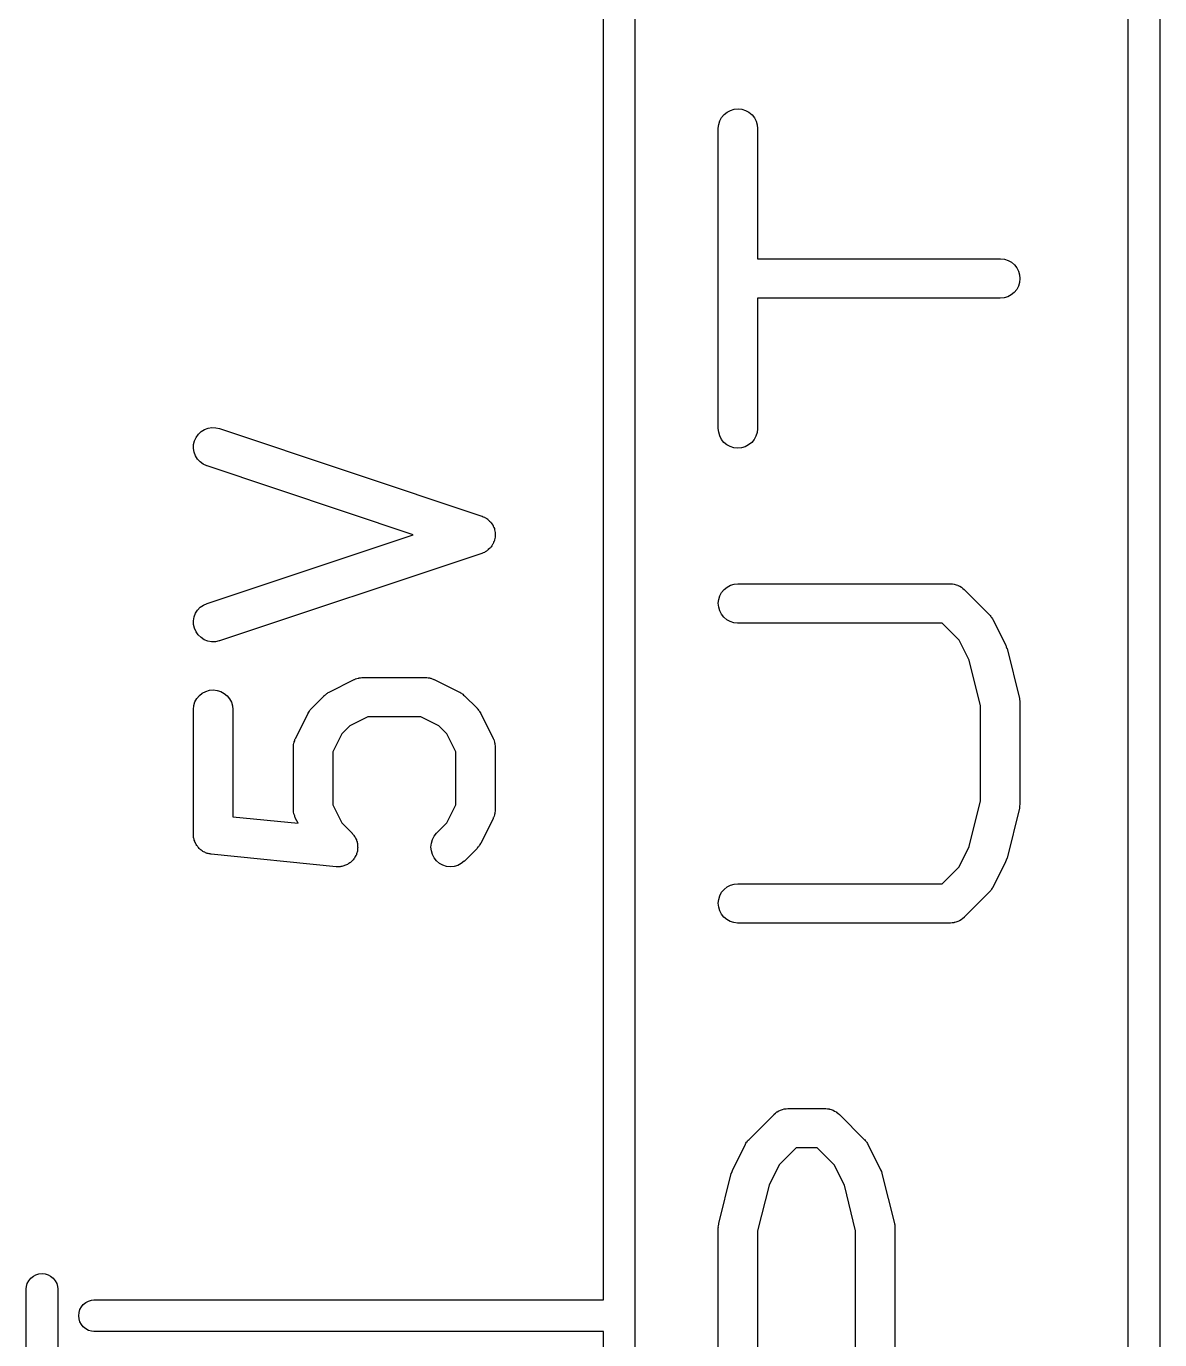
# Model space of a CAD drawing. Extents: x 27 to 117, y -173 to -16.
# Drawn here: x 112.74 to 117.06, y -66.34 to -61.34 of the extents above; entities that cross this region are included whole.
import ezdxf

# ---------------------------------------------------------------- set-up
doc = ezdxf.new("R2010")
doc.units = 0
doc.layers.add('BLACK', color=7, linetype='CONTINUOUS')

msp = doc.modelspace()

# ---------------------------------------------------------------- linework, layer by layer
at = {"layer": 'BLACK', "linetype": 'CONTINUOUS'}
for p, q in [((117.06, -55.7529), (117.06, -76.7471)), ((114.94, -66.19), (114.94, -55.81)), ((115.06, -55.81), (115.06, -66.2471)), ((116.94, -76.69), (116.94, -55.81)), ((115.4, -61.6726), (115.411, -61.6634)), ((115.411, -61.6634), (115.424, -61.6567)), ((115.424, -61.6567), (115.438, -61.6525)), ((115.438, -61.6525), (115.453, -61.6512)), ((115.453, -61.6512), (115.467, -61.6527)), ((115.467, -61.6527), (115.481, -61.657)), ((115.481, -61.657), (115.494, -61.664)), ((115.377, -61.7251), (115.379, -61.7106)), ((115.379, -61.7106), (115.383, -61.6966)), ((115.383, -61.6966), (115.39, -61.6838)), ((115.39, -61.6838), (115.4, -61.6726)), ((115.494, -61.664), (115.506, -61.6733)), ((115.506, -61.6733), (115.515, -61.6847)), ((115.515, -61.6847), (115.522, -61.6976)), ((115.522, -61.6976), (115.526, -61.7116)), ((115.526, -61.7116), (115.527, -61.7262)), ((115.377, -61.7262), (115.377, -61.7251)), ((115.377, -62.869), (115.377, -61.7262)), ((115.527, -61.7262), (115.527, -62.2226)), ((115.527, -62.2226), (116.452, -62.2226)), ((116.452, -62.2226), (116.453, -62.2226)), ((116.453, -62.2226), (116.468, -62.2243)), ((116.468, -62.2243), (116.482, -62.2287)), ((116.482, -62.2287), (116.495, -62.2357)), ((116.495, -62.2357), (116.506, -62.2451)), ((116.506, -62.2451), (116.515, -62.2566)), ((116.515, -62.2566), (116.522, -62.2695)), ((116.522, -62.2695), (116.526, -62.2836)), ((116.526, -62.3127), (116.522, -62.3267)), ((116.526, -62.2836), (116.527, -62.2981)), ((116.527, -62.2981), (116.526, -62.3127)), ((116.494, -62.3601), (116.481, -62.367)), ((116.505, -62.3508), (116.494, -62.3601)), ((116.515, -62.3396), (116.505, -62.3508)), ((116.522, -62.3267), (116.515, -62.3396)), ((116.452, -62.3726), (115.527, -62.3726)), ((115.527, -62.3726), (115.527, -62.869)), ((116.467, -62.3712), (116.452, -62.3726)), ((116.481, -62.367), (116.467, -62.3712)), ((113.381, -62.9163), (113.387, -62.9029)), ((113.387, -62.9029), (113.396, -62.891)), ((113.396, -62.891), (113.407, -62.881)), ((113.407, -62.881), (113.419, -62.8733)), ((113.419, -62.8733), (113.433, -62.8681)), ((113.433, -62.8681), (113.447, -62.8657)), ((113.447, -62.8657), (113.462, -62.8661)), ((113.462, -62.8661), (113.476, -62.8693)), ((113.476, -62.8693), (114.476, -63.2027)), ((115.379, -62.8836), (115.377, -62.869)), ((115.383, -62.8976), (115.379, -62.8836)), ((115.39, -62.9106), (115.383, -62.8976)), ((115.399, -62.9219), (115.39, -62.9106)), ((115.514, -62.9114), (115.505, -62.9226)), ((115.521, -62.8986), (115.514, -62.9114)), ((115.526, -62.8846), (115.521, -62.8986)), ((115.527, -62.8701), (115.526, -62.8846)), ((115.527, -62.869), (115.527, -62.8701)), ((113.378, -62.9305), (113.381, -62.9163)), ((113.378, -62.9451), (113.378, -62.9305)), ((113.38, -62.9596), (113.378, -62.9451)), ((113.385, -62.9733), (113.38, -62.9596)), ((115.41, -62.9312), (115.399, -62.9219)), ((115.423, -62.9382), (115.41, -62.9312)), ((115.437, -62.9425), (115.423, -62.9382)), ((115.452, -62.944), (115.437, -62.9425)), ((115.466, -62.9427), (115.452, -62.944)), ((115.48, -62.9386), (115.466, -62.9427)), ((115.493, -62.9318), (115.48, -62.9386)), ((115.505, -62.9226), (115.493, -62.9318)), ((113.393, -62.9858), (113.385, -62.9733)), ((113.403, -62.9965), (113.393, -62.9858)), ((113.414, -63.0051), (113.403, -62.9965)), ((113.428, -63.0113), (113.414, -63.0051)), ((113.429, -63.0116), (113.428, -63.0113)), ((114.215, -63.2738), (113.429, -63.0116)), ((114.476, -63.2027), (114.477, -63.203)), ((114.477, -63.203), (114.482, -63.2052)), ((114.482, -63.2052), (114.487, -63.2071)), ((114.487, -63.2071), (114.488, -63.2082)), ((114.488, -63.2082), (114.49, -63.2091)), ((114.49, -63.2091), (114.495, -63.2122)), ((114.495, -63.2122), (114.499, -63.215)), ((114.499, -63.215), (114.5, -63.2165)), ((114.5, -63.2165), (114.502, -63.2178)), ((114.502, -63.2178), (114.506, -63.2216)), ((114.506, -63.2216), (114.509, -63.2252)), ((114.509, -63.2252), (114.511, -63.2269)), ((114.511, -63.2269), (114.512, -63.2285)), ((114.512, -63.2285), (114.515, -63.2329)), ((114.515, -63.2329), (114.518, -63.2372)), ((114.518, -63.2372), (114.519, -63.2391)), ((114.519, -63.2391), (114.52, -63.241)), ((114.52, -63.241), (114.522, -63.2458)), ((114.522, -63.2458), (114.524, -63.2506)), ((114.524, -63.2506), (114.524, -63.2527)), ((114.524, -63.2527), (114.525, -63.2547)), ((114.525, -63.2547), (114.526, -63.2598)), ((114.526, -63.2598), (114.527, -63.2649)), ((114.527, -63.2649), (114.527, -63.267)), ((113.429, -63.536), (114.215, -63.2738)), ((114.517, -63.3113), (114.514, -63.3156)), ((114.518, -63.3094), (114.517, -63.3113)), ((114.519, -63.3076), (114.518, -63.3094)), ((114.521, -63.3027), (114.519, -63.3076)), ((114.523, -63.298), (114.521, -63.3027)), ((114.524, -63.2959), (114.523, -63.298)), ((114.525, -63.2939), (114.524, -63.2959)), ((114.526, -63.2888), (114.525, -63.2939)), ((114.527, -63.2838), (114.526, -63.2888)), ((114.527, -63.267), (114.527, -63.2691)), ((114.527, -63.2691), (114.527, -63.2743)), ((114.527, -63.2743), (114.527, -63.2795)), ((114.527, -63.2795), (114.527, -63.2816)), ((114.527, -63.2816), (114.527, -63.2838)), ((114.476, -63.345), (113.476, -63.6783)), ((114.481, -63.3428), (114.476, -63.345)), ((114.486, -63.341), (114.481, -63.3428)), ((114.488, -63.3399), (114.486, -63.341)), ((114.489, -63.339), (114.488, -63.3399)), ((114.494, -63.336), (114.489, -63.339)), ((114.498, -63.3333), (114.494, -63.336)), ((114.5, -63.3318), (114.498, -63.3333)), ((114.501, -63.3306), (114.5, -63.3318)), ((114.505, -63.3268), (114.501, -63.3306)), ((114.509, -63.3232), (114.505, -63.3268)), ((114.51, -63.3215), (114.509, -63.3232)), ((114.512, -63.3199), (114.51, -63.3215)), ((114.514, -63.3156), (114.512, -63.3199)), ((115.424, -63.4664), (115.438, -63.4621)), ((115.438, -63.4621), (115.452, -63.4607)), ((115.452, -63.4607), (116.262, -63.4607)), ((116.262, -63.4607), (116.262, -63.4607)), ((116.262, -63.4607), (116.262, -63.4607)), ((116.262, -63.4607), (116.263, -63.4607)), ((116.262, -63.4607), (116.262, -63.4607)), ((116.263, -63.4607), (116.27, -63.4615)), ((116.27, -63.4615), (116.277, -63.4622)), ((116.277, -63.4622), (116.277, -63.4623)), ((116.277, -63.4623), (116.277, -63.4624)), ((116.277, -63.4624), (116.284, -63.4644)), ((116.284, -63.4644), (116.291, -63.4665)), ((115.379, -63.5206), (115.383, -63.5067)), ((115.383, -63.5067), (115.39, -63.4938)), ((115.39, -63.4938), (115.4, -63.4825)), ((115.4, -63.4825), (115.411, -63.4732)), ((115.411, -63.4732), (115.424, -63.4664)), ((116.291, -63.4665), (116.291, -63.4667)), ((116.291, -63.4667), (116.291, -63.4668)), ((116.291, -63.4668), (116.298, -63.4701)), ((116.298, -63.4701), (116.304, -63.4734)), ((116.304, -63.4734), (116.304, -63.4736)), ((116.304, -63.4736), (116.304, -63.4738)), ((116.304, -63.4738), (116.31, -63.4783)), ((116.31, -63.4783), (116.315, -63.4827)), ((116.315, -63.4827), (116.41, -63.5779)), ((113.385, -63.5734), (113.393, -63.561)), ((113.393, -63.561), (113.403, -63.5504)), ((113.403, -63.5504), (113.415, -63.542)), ((113.415, -63.542), (113.429, -63.536)), ((115.377, -63.5352), (115.379, -63.5206)), ((115.379, -63.5498), (115.377, -63.5352)), ((115.383, -63.5638), (115.379, -63.5498)), ((115.39, -63.5768), (115.383, -63.5638)), ((113.378, -63.6014), (113.38, -63.587)), ((113.378, -63.6161), (113.378, -63.6014)), ((113.38, -63.587), (113.385, -63.5734)), ((115.399, -63.5882), (115.39, -63.5768)), ((115.41, -63.5976), (115.399, -63.5882)), ((115.423, -63.6046), (115.41, -63.5976)), ((115.437, -63.6091), (115.423, -63.6046)), ((115.451, -63.6107), (115.437, -63.6091)), ((115.452, -63.6107), (115.451, -63.6107)), ((116.231, -63.6107), (115.452, -63.6107)), ((116.296, -63.6754), (116.231, -63.6107)), ((116.41, -63.5779), (116.411, -63.5787)), ((116.411, -63.5787), (116.414, -63.582)), ((116.414, -63.582), (116.416, -63.585)), ((116.416, -63.585), (116.418, -63.5877)), ((116.418, -63.5877), (116.42, -63.5901)), ((116.42, -63.5901), (116.422, -63.5938)), ((116.422, -63.5938), (116.424, -63.5974)), ((116.424, -63.5974), (116.472, -63.6926)), ((113.381, -63.6304), (113.378, -63.6161)), ((113.387, -63.6438), (113.381, -63.6304)), ((113.395, -63.6558), (113.387, -63.6438)), ((113.406, -63.6659), (113.395, -63.6558)), ((113.418, -63.6739), (113.406, -63.6659)), ((113.432, -63.6792), (113.418, -63.6739)), ((113.446, -63.6819), (113.432, -63.6792)), ((113.461, -63.6817), (113.446, -63.6819)), ((113.475, -63.6786), (113.461, -63.6817)), ((113.476, -63.6783), (113.475, -63.6786)), ((116.334, -63.7524), (116.296, -63.6754)), ((116.472, -63.6926), (116.472, -63.6936)), ((116.472, -63.6936), (116.472, -63.6939)), ((116.472, -63.6939), (116.473, -63.6942)), ((116.473, -63.6942), (116.475, -63.7008)), ((116.475, -63.7008), (116.477, -63.7073)), ((116.477, -63.7073), (116.477, -63.7077)), ((116.477, -63.7077), (116.478, -63.708)), ((116.478, -63.708), (116.525, -63.8985)), ((116.377, -63.9259), (116.334, -63.7524)), ((113.438, -63.8668), (113.453, -63.8655)), ((113.453, -63.8655), (113.467, -63.867)), ((113.895, -63.8734), (113.99, -63.8258)), ((113.99, -63.8258), (113.991, -63.8253)), ((113.991, -63.8253), (113.993, -63.8246)), ((113.993, -63.8246), (113.995, -63.8235)), ((113.995, -63.8235), (114, -63.822)), ((114, -63.822), (114.005, -63.8203)), ((114.005, -63.8203), (114.007, -63.8199)), ((114.007, -63.8199), (114.009, -63.8193)), ((114.009, -63.8193), (114.014, -63.8188)), ((114.014, -63.8188), (114.019, -63.818)), ((114.019, -63.818), (114.022, -63.8181)), ((114.022, -63.8181), (114.024, -63.8179)), ((114.024, -63.8179), (114.262, -63.8179)), ((114.262, -63.8179), (114.263, -63.8179)), ((114.263, -63.8179), (114.265, -63.8181)), ((114.265, -63.8181), (114.267, -63.8181)), ((114.267, -63.8181), (114.272, -63.8189)), ((114.272, -63.8189), (114.277, -63.8195)), ((114.277, -63.8195), (114.28, -63.8202)), ((114.28, -63.8202), (114.282, -63.8205)), ((114.282, -63.8205), (114.287, -63.8224)), ((114.287, -63.8224), (114.291, -63.8239)), ((114.291, -63.8239), (114.293, -63.825)), ((114.293, -63.825), (114.295, -63.8258)), ((114.295, -63.8258), (114.391, -63.8734)), ((113.379, -63.9249), (113.383, -63.9109)), ((113.383, -63.9109), (113.39, -63.8981)), ((113.39, -63.8981), (113.4, -63.8869)), ((113.4, -63.8869), (113.411, -63.8777)), ((113.411, -63.8777), (113.424, -63.8709)), ((113.424, -63.8709), (113.438, -63.8668)), ((113.467, -63.867), (113.481, -63.8713)), ((113.481, -63.8713), (113.494, -63.8783)), ((113.494, -63.8783), (113.506, -63.8876)), ((113.506, -63.8876), (113.515, -63.899)), ((113.515, -63.899), (113.522, -63.9119)), ((113.522, -63.9119), (113.526, -63.9259)), ((113.828, -63.9351), (113.876, -63.8874)), ((113.876, -63.8867), (113.88, -63.8841)), ((113.876, -63.8874), (113.876, -63.8867)), ((113.88, -63.8841), (113.883, -63.8812)), ((113.883, -63.8812), (113.885, -63.8795)), ((113.885, -63.8795), (113.888, -63.8776)), ((113.888, -63.8776), (113.891, -63.8756)), ((113.891, -63.8756), (113.895, -63.8734)), ((114.391, -63.8734), (114.392, -63.8739)), ((114.392, -63.8739), (114.395, -63.8762)), ((114.395, -63.8762), (114.399, -63.8782)), ((114.399, -63.8782), (114.401, -63.8801)), ((114.401, -63.8801), (114.404, -63.8818)), ((114.404, -63.8818), (114.407, -63.8848)), ((114.407, -63.8848), (114.41, -63.8874)), ((114.41, -63.8874), (114.458, -63.9351)), ((116.525, -63.8985), (116.525, -63.8995)), ((116.525, -63.8995), (116.526, -63.9008)), ((116.526, -63.9008), (116.526, -63.9021)), ((116.526, -63.9021), (116.527, -63.9081)), ((116.527, -63.9081), (116.527, -63.914)), ((116.527, -63.914), (116.527, -63.9153)), ((116.527, -63.9153), (116.527, -63.9167)), ((113.377, -63.9394), (113.379, -63.9249)), ((113.377, -63.9405), (113.377, -63.9394)), ((113.377, -64.4167), (113.377, -63.9405)), ((113.526, -63.9259), (113.527, -63.9405)), ((113.527, -63.9405), (113.527, -64.3488)), ((113.766, -64.0498), (113.814, -63.9546)), ((113.814, -63.9536), (113.817, -63.9501)), ((113.814, -63.9546), (113.814, -63.9536)), ((113.817, -63.9501), (113.819, -63.9464)), ((113.819, -63.9464), (113.821, -63.944)), ((113.821, -63.944), (113.822, -63.9413)), ((113.822, -63.9413), (113.825, -63.9383)), ((113.825, -63.9383), (113.828, -63.9351)), ((114.458, -63.9351), (114.459, -63.9358)), ((114.459, -63.9358), (114.461, -63.9391)), ((114.461, -63.9391), (114.464, -63.9422)), ((114.464, -63.9422), (114.466, -63.9448)), ((114.466, -63.9448), (114.468, -63.9472)), ((114.468, -63.9472), (114.47, -63.951)), ((114.47, -63.951), (114.472, -63.9546)), ((114.472, -63.9546), (114.519, -64.0498)), ((116.377, -64.2884), (116.377, -63.9259)), ((116.527, -63.9167), (116.527, -64.2976)), ((113.973, -64.0021), (113.943, -64.0325)), ((114.042, -63.9679), (113.973, -64.0021)), ((114.244, -63.9679), (114.042, -63.9679)), ((114.313, -64.0021), (114.244, -63.9679)), ((114.343, -64.0325), (114.313, -64.0021)), ((113.76, -64.0677), (113.761, -64.0656)), ((113.761, -64.0635), (113.763, -64.0587)), ((113.761, -64.0656), (113.761, -64.0635)), ((113.763, -64.0587), (113.764, -64.0538)), ((113.764, -64.0538), (113.765, -64.0519)), ((113.765, -64.0519), (113.766, -64.0498)), ((113.943, -64.0325), (113.908, -64.101)), ((114.377, -64.101), (114.343, -64.0325)), ((114.519, -64.0498), (114.52, -64.0507)), ((114.52, -64.0507), (114.521, -64.0528)), ((114.521, -64.0528), (114.522, -64.0548)), ((114.522, -64.0548), (114.523, -64.0597)), ((114.523, -64.0597), (114.525, -64.0645)), ((114.525, -64.0645), (114.525, -64.0666)), ((113.758, -64.0823), (113.759, -64.0801)), ((113.758, -64.0833), (113.758, -64.0823)), ((113.758, -64.3214), (113.758, -64.0833)), ((113.759, -64.0728), (113.76, -64.0677)), ((113.759, -64.0779), (113.759, -64.0728)), ((113.759, -64.0801), (113.759, -64.0779)), ((113.908, -64.101), (113.908, -64.3037)), ((114.377, -64.3037), (114.377, -64.101)), ((114.525, -64.0666), (114.526, -64.0688)), ((114.526, -64.0688), (114.526, -64.0739)), ((114.526, -64.0739), (114.527, -64.0789)), ((114.527, -64.0789), (114.527, -64.0811)), ((114.527, -64.0811), (114.527, -64.0833)), ((114.527, -64.0833), (114.527, -64.3214)), ((113.908, -64.3037), (113.943, -64.3722)), ((114.343, -64.3722), (114.377, -64.3037)), ((116.334, -64.4619), (116.377, -64.2884)), ((116.525, -64.3158), (116.478, -64.5063)), ((116.526, -64.3132), (116.525, -64.3145)), ((116.525, -64.3145), (116.525, -64.3158)), ((116.527, -64.3013), (116.526, -64.3073)), ((116.526, -64.3073), (116.526, -64.3132)), ((116.527, -64.2976), (116.527, -64.2987)), ((116.527, -64.2987), (116.527, -64.3)), ((116.527, -64.3), (116.527, -64.3013)), ((113.527, -64.3488), (113.776, -64.3736)), ((113.759, -64.3236), (113.758, -64.3214)), ((113.758, -64.3258), (113.759, -64.3236)), ((113.759, -64.3309), (113.758, -64.3258)), ((113.76, -64.336), (113.759, -64.3309)), ((113.76, -64.3381), (113.76, -64.336)), ((113.761, -64.3403), (113.76, -64.3381)), ((113.763, -64.3451), (113.761, -64.3403)), ((113.764, -64.35), (113.763, -64.3451)), ((113.765, -64.352), (113.764, -64.35)), ((113.766, -64.354), (113.765, -64.352)), ((113.766, -64.355), (113.766, -64.354)), ((113.776, -64.3736), (113.766, -64.355)), ((114.519, -64.355), (114.472, -64.4502)), ((114.52, -64.3529), (114.519, -64.355)), ((114.521, -64.351), (114.52, -64.3529)), ((114.523, -64.3461), (114.521, -64.351)), ((114.525, -64.3413), (114.523, -64.3461)), ((114.526, -64.337), (114.525, -64.3391)), ((114.525, -64.3391), (114.525, -64.3413)), ((114.527, -64.3269), (114.526, -64.3319)), ((114.526, -64.3319), (114.526, -64.337)), ((114.527, -64.3214), (114.527, -64.3225)), ((114.527, -64.3225), (114.527, -64.3247)), ((114.527, -64.3247), (114.527, -64.3269)), ((113.943, -64.3722), (113.982, -64.4113)), ((113.982, -64.4113), (113.982, -64.412)), ((113.982, -64.412), (113.985, -64.4148)), ((113.985, -64.4148), (113.987, -64.4174)), ((114.295, -64.4226), (114.304, -64.4113)), ((114.304, -64.4113), (114.343, -64.3722)), ((113.378, -64.42), (113.377, -64.4167)), ((113.378, -64.4233), (113.378, -64.42)), ((113.378, -64.4273), (113.378, -64.4233)), ((113.379, -64.4312), (113.378, -64.4273)), ((113.38, -64.4344), (113.379, -64.4312)), ((113.38, -64.4377), (113.38, -64.4344)), ((113.382, -64.4414), (113.38, -64.4377)), ((113.383, -64.4452), (113.382, -64.4414)), ((113.385, -64.4482), (113.383, -64.4452)), ((113.386, -64.4513), (113.385, -64.4482)), ((113.388, -64.4546), (113.386, -64.4513)), ((113.39, -64.4582), (113.388, -64.4546)), ((113.392, -64.4608), (113.39, -64.4582)), ((113.394, -64.4635), (113.392, -64.4608)), ((113.397, -64.4664), (113.394, -64.4635)), ((113.399, -64.4695), (113.397, -64.4664)), ((113.987, -64.4174), (113.989, -64.4205)), ((113.989, -64.4205), (113.991, -64.4234)), ((113.991, -64.4234), (113.993, -64.4266)), ((113.993, -64.4266), (113.995, -64.4297)), ((113.995, -64.4297), (113.996, -64.4331)), ((113.996, -64.4331), (113.998, -64.4364)), ((113.998, -64.4364), (113.999, -64.4399)), ((113.999, -64.4399), (114.001, -64.4432)), ((114.001, -64.4432), (114.001, -64.4469)), ((114.001, -64.4469), (114.002, -64.4505)), ((114.002, -64.4505), (114.003, -64.4541)), ((114.003, -64.4541), (114.003, -64.4576)), ((114.003, -64.4576), (114.003, -64.4614)), ((114.003, -64.4614), (114.004, -64.4651)), ((114.004, -64.4651), (114.003, -64.4686)), ((114.282, -64.464), (114.284, -64.4495)), ((114.284, -64.4786), (114.282, -64.464)), ((114.284, -64.4495), (114.288, -64.4355)), ((114.288, -64.4355), (114.295, -64.4226)), ((114.46, -64.4664), (114.458, -64.4697)), ((114.463, -64.4634), (114.46, -64.4664)), ((114.465, -64.4608), (114.463, -64.4634)), ((114.467, -64.4584), (114.465, -64.4608)), ((114.469, -64.4547), (114.467, -64.4584)), ((114.471, -64.4511), (114.469, -64.4547)), ((114.472, -64.4502), (114.471, -64.4511)), ((116.296, -64.5389), (116.334, -64.4619)), ((113.402, -64.4716), (113.399, -64.4695)), ((113.404, -64.474), (113.402, -64.4716)), ((113.407, -64.4763), (113.404, -64.474)), ((113.41, -64.4788), (113.407, -64.4763)), ((113.413, -64.4804), (113.41, -64.4788)), ((113.416, -64.4823), (113.413, -64.4804)), ((113.42, -64.4839), (113.416, -64.4823)), ((113.423, -64.4858), (113.42, -64.4839)), ((113.427, -64.4868), (113.423, -64.4858)), ((113.43, -64.4881), (113.427, -64.4868)), ((113.433, -64.489), (113.43, -64.4881)), ((113.437, -64.4901), (113.433, -64.489)), ((113.441, -64.4905), (113.437, -64.4901)), ((113.444, -64.4912), (113.441, -64.4905)), ((113.445, -64.4913), (113.444, -64.4912)), ((113.921, -64.5389), (113.445, -64.4913)), ((113.984, -64.5148), (113.981, -64.5177)), ((113.986, -64.5122), (113.984, -64.5148)), ((113.988, -64.5092), (113.986, -64.5122)), ((113.991, -64.5064), (113.988, -64.5092)), ((113.992, -64.5032), (113.991, -64.5064)), ((113.994, -64.5001), (113.992, -64.5032)), ((113.996, -64.4968), (113.994, -64.5001)), ((113.998, -64.4936), (113.996, -64.4968)), ((113.999, -64.49), (113.998, -64.4936)), ((114, -64.4866), (113.999, -64.49)), ((114.001, -64.4831), (114, -64.4866)), ((114.002, -64.4796), (114.001, -64.4831)), ((114.003, -64.4723), (114.002, -64.4759)), ((114.002, -64.4759), (114.002, -64.4796)), ((114.003, -64.4686), (114.003, -64.4723)), ((114.288, -64.4926), (114.284, -64.4786)), ((114.295, -64.5056), (114.288, -64.4926)), ((114.304, -64.5169), (114.295, -64.5056)), ((114.458, -64.4697), (114.41, -64.5173)), ((116.475, -64.5145), (116.472, -64.521)), ((116.477, -64.508), (116.475, -64.5145)), ((116.478, -64.5063), (116.477, -64.5073)), ((116.477, -64.5073), (116.477, -64.5076)), ((116.477, -64.5076), (116.477, -64.508)), ((113.925, -64.5389), (113.921, -64.5389)), ((113.928, -64.5393), (113.925, -64.5389)), ((113.932, -64.5389), (113.928, -64.5393)), ((113.936, -64.5389), (113.932, -64.5389)), ((113.939, -64.5382), (113.936, -64.5389)), ((113.943, -64.5379), (113.939, -64.5382)), ((113.946, -64.5368), (113.943, -64.5379)), ((113.95, -64.5361), (113.946, -64.5368)), ((113.953, -64.5348), (113.95, -64.5361)), ((113.957, -64.5337), (113.953, -64.5348)), ((113.96, -64.532), (113.957, -64.5337)), ((113.964, -64.5306), (113.96, -64.532)), ((113.967, -64.5286), (113.964, -64.5306)), ((113.97, -64.5269), (113.967, -64.5286)), ((113.973, -64.5246), (113.97, -64.5269)), ((113.976, -64.5225), (113.973, -64.5246)), ((113.978, -64.52), (113.976, -64.5225)), ((113.981, -64.5177), (113.978, -64.52)), ((114.315, -64.5263), (114.304, -64.5169)), ((114.328, -64.5333), (114.315, -64.5263)), ((114.342, -64.5377), (114.328, -64.5333)), ((114.356, -64.5393), (114.342, -64.5377)), ((114.371, -64.538), (114.356, -64.5393)), ((114.385, -64.5339), (114.371, -64.538)), ((114.398, -64.5272), (114.385, -64.5339)), ((114.409, -64.5181), (114.398, -64.5272)), ((114.41, -64.5173), (114.409, -64.5181)), ((116.231, -64.6036), (116.296, -64.5389)), ((116.472, -64.5216), (116.424, -64.6169)), ((116.472, -64.521), (116.472, -64.5213)), ((116.472, -64.5213), (116.472, -64.5216)), ((115.4, -64.6254), (115.411, -64.6161)), ((115.411, -64.6161), (115.424, -64.6092)), ((115.424, -64.6092), (115.438, -64.605)), ((115.438, -64.605), (115.452, -64.6036)), ((115.452, -64.6036), (116.231, -64.6036)), ((115.377, -64.678), (115.379, -64.6635)), ((115.379, -64.6635), (115.383, -64.6495)), ((115.383, -64.6495), (115.39, -64.6366)), ((115.39, -64.6366), (115.4, -64.6254)), ((116.41, -64.6364), (116.315, -64.7316)), ((116.413, -64.6331), (116.41, -64.6364)), ((116.416, -64.6301), (116.413, -64.6331)), ((116.417, -64.6275), (116.416, -64.6301)), ((116.419, -64.6251), (116.417, -64.6275)), ((116.421, -64.6213), (116.419, -64.6251)), ((116.424, -64.6178), (116.421, -64.6213)), ((116.424, -64.6169), (116.424, -64.6178)), ((115.379, -64.6926), (115.377, -64.678)), ((115.383, -64.7067), (115.379, -64.6926)), ((115.39, -64.7196), (115.383, -64.7067)), ((115.399, -64.731), (115.39, -64.7196)), ((115.41, -64.7405), (115.399, -64.731)), ((115.423, -64.7475), (115.41, -64.7405)), ((115.437, -64.7519), (115.423, -64.7475)), ((115.451, -64.7536), (115.437, -64.7519)), ((115.452, -64.7536), (115.451, -64.7536)), ((116.262, -64.7536), (115.452, -64.7536)), ((116.269, -64.7529), (116.262, -64.7536)), ((116.276, -64.7523), (116.269, -64.7529)), ((116.283, -64.7501), (116.276, -64.7521)), ((116.276, -64.7521), (116.276, -64.7522)), ((116.276, -64.7522), (116.276, -64.7523)), ((116.29, -64.7482), (116.283, -64.7501)), ((116.297, -64.7447), (116.29, -64.7479)), ((116.29, -64.7479), (116.29, -64.748)), ((116.29, -64.748), (116.29, -64.7482)), ((116.303, -64.7415), (116.297, -64.7447)), ((116.309, -64.7367), (116.303, -64.741)), ((116.303, -64.741), (116.303, -64.7412)), ((116.303, -64.7412), (116.303, -64.7415)), ((116.314, -64.7323), (116.309, -64.7367)), ((116.315, -64.7318), (116.314, -64.7323)), ((116.315, -64.7316), (116.315, -64.7318)), ((116.315, -64.7318), (116.315, -64.7318)), ((116.315, -64.7318), (116.315, -64.7318)), ((115.608, -65.4696), (115.614, -65.4664)), ((115.614, -65.4664), (115.615, -65.4663)), ((115.615, -65.4661), (115.622, -65.4641)), ((115.615, -65.4663), (115.615, -65.4661)), ((115.622, -65.4641), (115.628, -65.4621)), ((115.628, -65.4621), (115.629, -65.4621)), ((115.629, -65.462), (115.636, -65.4614)), ((115.629, -65.4621), (115.629, -65.462)), ((115.636, -65.4614), (115.643, -65.4607)), ((115.643, -65.4607), (115.786, -65.4607)), ((115.786, -65.4607), (115.786, -65.4607)), ((115.786, -65.4607), (115.786, -65.4607)), ((115.786, -65.4607), (115.787, -65.4607)), ((115.786, -65.4607), (115.786, -65.4607)), ((115.787, -65.4607), (115.794, -65.4615)), ((115.794, -65.4615), (115.801, -65.4622)), ((115.801, -65.4622), (115.801, -65.4623)), ((115.801, -65.4623), (115.801, -65.4624)), ((115.801, -65.4624), (115.808, -65.4644)), ((115.808, -65.4644), (115.815, -65.4665)), ((115.815, -65.4665), (115.815, -65.4667)), ((115.815, -65.4667), (115.815, -65.4668)), ((115.815, -65.4668), (115.821, -65.4701)), ((115.495, -65.5779), (115.59, -65.4827)), ((115.59, -65.4825), (115.591, -65.4819)), ((115.59, -65.4827), (115.59, -65.4825)), ((115.59, -65.4825), (115.59, -65.4825)), ((115.59, -65.4825), (115.59, -65.4825)), ((115.591, -65.4819), (115.596, -65.4776)), ((115.596, -65.4776), (115.601, -65.4732)), ((115.601, -65.4732), (115.602, -65.4731)), ((115.602, -65.4728), (115.608, -65.4696)), ((115.602, -65.4731), (115.602, -65.4728)), ((115.821, -65.4701), (115.827, -65.4734)), ((115.827, -65.4734), (115.828, -65.4736)), ((115.828, -65.4736), (115.828, -65.4738)), ((115.828, -65.4738), (115.833, -65.4783)), ((115.833, -65.4783), (115.839, -65.4827)), ((115.839, -65.4827), (115.934, -65.5779)), ((115.433, -65.6926), (115.481, -65.5974)), ((115.481, -65.5965), (115.483, -65.5929)), ((115.481, -65.5974), (115.481, -65.5965)), ((115.483, -65.5929), (115.485, -65.5892)), ((115.485, -65.5892), (115.487, -65.5868)), ((115.487, -65.5868), (115.489, -65.5842)), ((115.489, -65.5842), (115.492, -65.5812)), ((115.492, -65.5812), (115.495, -65.5779)), ((115.674, -65.6107), (115.609, -65.6754)), ((115.755, -65.6107), (115.674, -65.6107)), ((115.819, -65.6754), (115.755, -65.6107)), ((115.934, -65.5779), (115.935, -65.5787)), ((115.935, -65.5787), (115.937, -65.582)), ((115.937, -65.582), (115.94, -65.585)), ((115.94, -65.585), (115.942, -65.5877)), ((115.942, -65.5877), (115.944, -65.5901)), ((115.944, -65.5901), (115.946, -65.5938)), ((115.946, -65.5938), (115.948, -65.5974)), ((115.948, -65.5974), (115.996, -65.6926)), ((115.38, -65.8985), (115.427, -65.708)), ((115.427, -65.707), (115.428, -65.7067)), ((115.427, -65.708), (115.427, -65.707)), ((115.428, -65.7063), (115.43, -65.6998)), ((115.428, -65.7067), (115.428, -65.7063)), ((115.43, -65.6998), (115.433, -65.6933)), ((115.433, -65.693), (115.433, -65.6926)), ((115.433, -65.6933), (115.433, -65.693)), ((115.609, -65.6754), (115.571, -65.7524)), ((115.858, -65.7524), (115.819, -65.6754)), ((115.996, -65.6926), (115.996, -65.6936)), ((115.996, -65.6936), (115.996, -65.6939)), ((115.996, -65.6939), (115.996, -65.6942)), ((115.996, -65.6942), (115.999, -65.7008)), ((115.999, -65.7008), (116.001, -65.7073)), ((116.001, -65.7073), (116.001, -65.7077)), ((116.001, -65.7077), (116.001, -65.708)), ((116.001, -65.708), (116.049, -65.8985)), ((115.571, -65.7524), (115.527, -65.9259)), ((115.901, -65.9259), (115.858, -65.7524)), ((115.377, -65.913), (115.378, -65.907)), ((115.378, -65.9143), (115.377, -65.913)), ((115.377, -65.9156), (115.378, -65.9143)), ((115.377, -65.9167), (115.377, -65.9156)), ((115.377, -66.6786), (115.377, -65.9167)), ((115.378, -65.907), (115.379, -65.9011)), ((115.379, -65.8998), (115.38, -65.8985)), ((115.379, -65.9011), (115.379, -65.8998)), ((116.049, -65.8985), (116.049, -65.8995)), ((116.049, -65.8995), (116.049, -65.9008)), ((116.049, -65.9008), (116.05, -65.9021)), ((116.05, -65.9021), (116.05, -65.9081)), ((116.05, -65.9081), (116.051, -65.914)), ((116.051, -65.914), (116.051, -65.9153)), ((116.051, -65.9153), (116.051, -65.9167)), ((116.051, -65.9167), (116.051, -66.6036)), ((115.527, -65.9259), (115.527, -66.6036)), ((115.901, -66.6036), (115.901, -65.9259)), ((112.744, -66.1269), (112.75, -66.1165)), ((112.75, -66.1165), (112.757, -66.1074)), ((112.757, -66.1074), (112.767, -66.0999)), ((112.767, -66.0999), (112.777, -66.0943)), ((112.777, -66.0943), (112.788, -66.0909)), ((112.788, -66.0909), (112.8, -66.0897)), ((112.8, -66.0897), (112.812, -66.0909)), ((112.812, -66.0909), (112.823, -66.0943)), ((112.823, -66.0943), (112.833, -66.0999)), ((112.833, -66.0999), (112.843, -66.1074)), ((112.843, -66.1074), (112.85, -66.1165)), ((112.85, -66.1165), (112.856, -66.1269)), ((112.74, -66.1471), (112.741, -66.1382)), ((112.74, -66.49), (112.74, -66.1471)), ((112.741, -66.1382), (112.744, -66.1269)), ((112.856, -66.1269), (112.859, -66.1382)), ((112.859, -66.1382), (112.86, -66.1471)), ((112.86, -66.1471), (112.86, -66.5471)), ((112.944, -66.2269), (112.95, -66.2165)), ((112.95, -66.2165), (112.957, -66.2074)), ((112.957, -66.2074), (112.967, -66.1999)), ((112.967, -66.1999), (112.977, -66.1943)), ((112.977, -66.1943), (112.988, -66.1909)), ((112.988, -66.1909), (112.997, -66.19)), ((112.997, -66.19), (114.94, -66.19)), ((112.94, -66.25), (112.941, -66.2382)), ((112.941, -66.2618), (112.94, -66.25)), ((112.941, -66.2382), (112.944, -66.2269)), ((112.944, -66.2731), (112.941, -66.2618)), ((115.06, -66.2471), (115.06, -66.25)), ((115.06, -66.25), (115.06, -66.2529)), ((115.06, -66.2529), (115.06, -76.69)), ((112.95, -66.2835), (112.944, -66.2731)), ((112.957, -66.2926), (112.95, -66.2835)), ((112.967, -66.3001), (112.957, -66.2926)), ((112.977, -66.3057), (112.967, -66.3001)), ((112.988, -66.3091), (112.977, -66.3057)), ((112.997, -66.31), (112.988, -66.3091)), ((114.94, -66.31), (112.997, -66.31)), ((114.94, -76.69), (114.94, -66.31))]:
    msp.add_line(p, q, dxfattribs=at)

doc.saveas('drawing.dxf')
